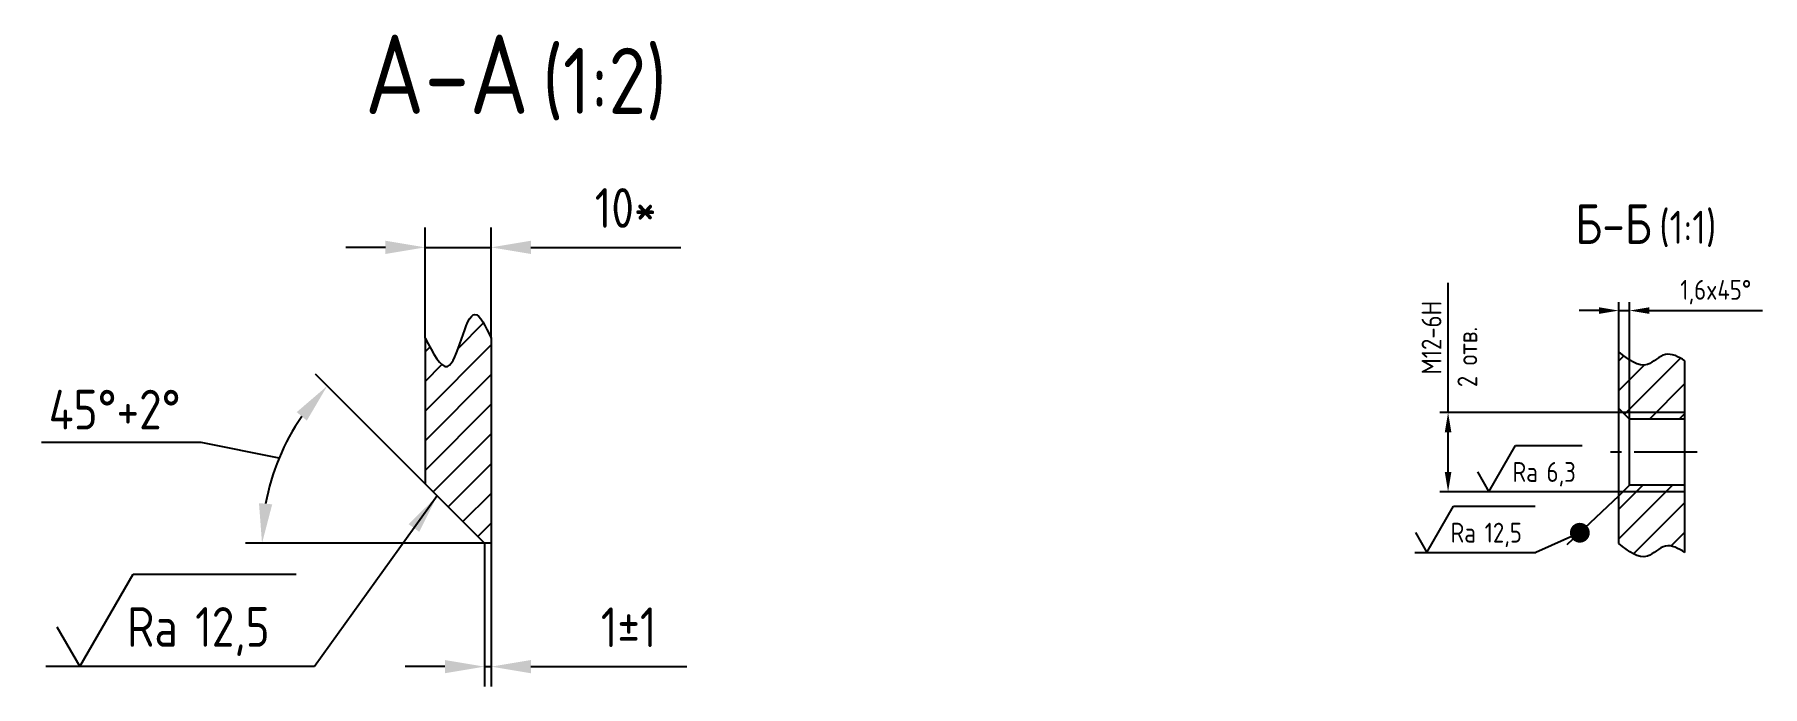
# Model space of a CAD drawing. Header units: millimetres. Extents: x 5171 to 6851, y 693 to 2438.
# Drawn here: x 5498.5 to 5759.8, y 693.5 to 792.1 of the extents above.
import ezdxf
from ezdxf.enums import TextEntityAlignment as Align

# ---------------------------------------------------------------- set-up
doc = ezdxf.new("R2010")
doc.units = ezdxf.units.MM
doc.header["$LTSCALE"] = 0.3
doc.linetypes.add('CENTER', pattern=[50.8, 31.75, -6.35, 6.35, -6.35])
for name, color, linetype in [('Bord', 1, 'Continuous'), ('Cen', 5, 'CENTER'), ('Cont', 6, 'Continuous'), ('Dim', 7, 'Continuous'), ('Hatch', 2, 'Continuous'), ('Text', 3, 'Continuous'), ('Textb', 6, 'Continuous')]:
    doc.layers.add(name, color=color, linetype=linetype)
doc.styles.add('STYIE1', font='romans.shx', dxfattribs={"width": 0.8})
doc.styles.add('Style1', font='romans.shx', dxfattribs={"width": 0.8})
doc.dimstyles.new('Anqular-2', dxfattribs={"dimscale": 2, "dimtxt": 3, "dimasz": 3, "dimexe": 1.25, "dimexo": 0, "dimgap": 1, "dimtad": 2, "dimtoh": 1, "dimdec": 3, "dimtxsty": 'Style1', "dimcen": 2.5, "dimclrt": 3, "dimadec": 0, "dimazin": 0, "dimtfac": 1, "dimtdec": 3, "dimtmove": 1, "dimatfit": 3, "dimfxl": 1, "dimarcsym": 0})
doc.dimstyles.new('Lin', dxfattribs={"dimtxt": 3, "dimasz": 3, "dimexe": 1.25, "dimexo": 0, "dimgap": 1, "dimtad": 1, "dimdec": 3, "dimtxsty": 'Style1', "dimcen": 2.5, "dimclrt": 3, "dimadec": 0, "dimazin": 0, "dimtfac": 1, "dimtdec": 3, "dimtmove": 0, "dimatfit": 3, "dimldrblk": 'DOT', "dimfxl": 1, "dimarcsym": 0})
doc.dimstyles.new('LIN_2', dxfattribs={"dimscale": 2, "dimtxt": 3, "dimasz": 3, "dimexe": 1.5, "dimexo": 0, "dimgap": 1.48, "dimtad": 1, "dimdec": 4, "dimrnd": 1, "dimdsep": 46, "dimtxsty": 'Style1', "dimcen": 0, "dimdle": 2, "dimclrd": 256, "dimclrt": 3, "dimadec": 0, "dimazin": 0, "dimtfac": 0.666667, "dimtdec": 4, "dimtmove": 0, "dimatfit": 3, "dimfxl": 1, "dimtvp": 0.833333, "dimtolj": 1, "dimtzin": 0, "dimarcsym": 0})

# ---------------------------------------------------------------- blocks, each defined once
blk = doc.blocks.new('ZNAK02')
at = {"layer": 'Textb', "style": 'Style1', "width": 0.8}
blk.add_attdef('А-А', text='', height=6, dxfattribs=at).set_placement((13.92, -0.06), align=Align.RIGHT)
blk.add_attdef('SC(1)', (14.94, -0.06), '', height=5, dxfattribs=at)
blk = doc.blocks.new('*D23')
at = {"layer": 'Defpoints', "color": 0, "transparency": 16777216}
for p in [(5557.52, 759.88), (5557.52, 746.13), (5567.52, 746.13)]:
    blk.add_point(p, dxfattribs=at)
at = {"layer": 'Dim', "color": 0, "lineweight": -2, "transparency": 16777216}
for p, q in [((5557.52, 746.13), (5557.52, 762.88)), ((5567.52, 746.13), (5567.52, 762.88))]:
    blk.add_line(p, q, dxfattribs=at)
at = {"layer": 'Dim', "lineweight": -2, "transparency": 16777216}
for p, q in [((5551.52, 759.88), (5545.52, 759.88)), ((5557.52, 759.88), (5567.52, 759.88)), ((5573.52, 759.88), (5596.18, 759.88))]:
    blk.add_line(p, q, dxfattribs=at)
at = {"layer": 'Dim', "transparency": 16777216}
for points in [[(5551.52, 760.88), (5551.52, 758.88), (5557.52, 759.88)], [(5573.52, 760.88), (5573.52, 758.88), (5567.52, 759.88)]]:
    blk.add_solid(points, dxfattribs=at)
at = {"layer": 'Dim', "color": 3, "transparency": 16777216, "insert": (5587.85, 765.84), "char_height": 6, "attachment_point": 5, "style": 'Style1'}
blk.add_mtext('\\A1;10*', dxfattribs=at)
blk = doc.blocks.new('*D24')
at = {"layer": 'Defpoints', "color": 0, "transparency": 16777216}
for p in [(5566.52, 715.12), (5567.52, 715.12), (5567.52, 696.46)]:
    blk.add_point(p, dxfattribs=at)
at = {"layer": 'Dim', "color": 0, "lineweight": -2, "transparency": 16777216}
for p, q in [((5566.52, 715.12), (5566.52, 693.46)), ((5567.52, 715.12), (5567.52, 693.46))]:
    blk.add_line(p, q, dxfattribs=at)
at = {"layer": 'Dim', "lineweight": -2, "transparency": 16777216}
for p, q in [((5560.52, 696.46), (5554.52, 696.46)), ((5566.52, 696.46), (5567.52, 696.46)), ((5573.52, 696.46), (5597.1, 696.46))]:
    blk.add_line(p, q, dxfattribs=at)
at = {"layer": 'Dim', "transparency": 16777216}
for points in [[(5560.52, 697.46), (5560.52, 695.46), (5566.52, 696.46)], [(5573.52, 697.46), (5573.52, 695.46), (5567.52, 696.46)]]:
    blk.add_solid(points, dxfattribs=at)
at = {"layer": 'Dim', "color": 3, "transparency": 16777216, "insert": (5588.31, 702.42), "char_height": 6, "attachment_point": 5, "style": 'Style1'}
blk.add_mtext('\\A1;1%%p1', dxfattribs=at)
blk = doc.blocks.new('*D25')
at = {"layer": 'Defpoints', "color": 0, "transparency": 16777216}
for p in [(5537.37, 731.95), (5557.52, 724.12), (5566.52, 715.12), (5566.52, 715.12), (5567.52, 715.12)]:
    blk.add_point(p, dxfattribs=at)
at = {"layer": 'Dim', "color": 0, "lineweight": -2, "transparency": 16777216}
for p, q in [((5557.52, 724.12), (5540.95, 740.69)), ((5523.66, 730.34), (5499.49, 730.34)), ((5535.43, 728), (5523.66, 730.34)), ((5566.52, 715.12), (5530.36, 715.12))]:
    blk.add_line(p, q, dxfattribs=at)
blk.add_arc((5566.52, 715.12), 33.65, 145.2286, 169.7714, dxfattribs=at)
at = {"layer": 'Dim', "color": 0, "transparency": 16777216}
for points in [[(5538.11, 734.96), (5539.64, 733.68), (5542.72, 738.92)], [(5534.4, 721.01), (5532.4, 721.19), (5532.86, 715.12)]]:
    blk.add_solid(points, dxfattribs=at)
at = {"layer": 'Dim', "color": 3, "transparency": 16777216, "insert": (5510.57, 735.34), "char_height": 6, "attachment_point": 5, "style": 'Style1'}
blk.add_mtext('\\A1;45°+2%%d', dxfattribs=at)
blk = doc.blocks.new('sherISO_01')
at = {"layer": 'Text'}
blk.add_line((4.04, 7), (16.36, 7), dxfattribs=at)
blk.add_lwpolyline([(-1.73, 3), (0, 0), (4.04, 7)], dxfattribs=at)
at = {"layer": 'Text', "style": 'Style1', "width": 0.8}
blk.add_text('Ra', height=3, dxfattribs=at).set_placement((3.58, 1.5))
blk.add_attdef('12,5', (8.73, 1.5), '', height=3, dxfattribs=at)
blk = doc.blocks.new('*D41')
at = {"layer": 'Defpoints', "color": 0, "transparency": 16777216}
for p in [(5738.07, 750.32), (5738.07, 744.05), (5739.67, 733.91)]:
    blk.add_point(p, dxfattribs=at)
at = {"layer": 'Dim', "color": 0, "lineweight": -2, "transparency": 16777216}
for p, q in [((5735.07, 750.32), (5732.07, 750.32)), ((5738.07, 744.05), (5738.07, 751.57)), ((5738.07, 750.32), (5739.67, 750.32)), ((5739.67, 733.91), (5739.67, 751.57)), ((5742.67, 750.32), (5759.79, 750.32))]:
    blk.add_line(p, q, dxfattribs=at)
at = {"layer": 'Dim', "color": 0, "transparency": 16777216}
for points in [[(5735.07, 750.82), (5735.07, 749.82), (5738.07, 750.32)], [(5742.67, 750.82), (5742.67, 749.82), (5739.67, 750.32)]]:
    blk.add_solid(points, dxfattribs=at)
at = {"layer": 'Dim', "color": 3, "transparency": 16777216, "insert": (5752.73, 753.11), "char_height": 3, "attachment_point": 5, "style": 'Style1'}
blk.add_mtext('1,6x45%%d', dxfattribs=at)
blk = doc.blocks.new('_Dot')
at = {"color": 0, "linetype": 'ByBlock', "lineweight": -2}
blk.add_line((-0.5, 0), (-1, 0), dxfattribs=at)
at = {"color": 0, "linetype": 'ByBlock', "const_width": 0.5}
blk.add_lwpolyline([(-0.25, 0, 1), (0.25, 0, 1)], format="xyb", close=True, dxfattribs=at)
blk = doc.blocks.new('ZNAK01')
at = {"layer": 'Textb', "style": 'Style1', "width": 0.8}
blk.add_attdef('А', text='', height=6, dxfattribs=at).set_placement((3.95, -0.02), align=Align.RIGHT)
blk.add_attdef('SC(1)', (5.07, -0.02), '', height=5, dxfattribs=at)
blk = doc.blocks.new('*D42')
at = {"layer": 'Defpoints', "color": 0, "transparency": 16777216}
for p in [(5712.24, 734.91), (5738.67, 734.91), (5738.67, 722.91)]:
    blk.add_point(p, dxfattribs=at)
at = {"layer": 'Dim', "color": 0, "lineweight": -2, "transparency": 16777216}
for p, q in [((5712.24, 734.91), (5712.24, 754.54)), ((5738.67, 734.91), (5710.99, 734.91)), ((5712.24, 725.91), (5712.24, 731.91)), ((5738.67, 722.91), (5710.99, 722.91))]:
    blk.add_line(p, q, dxfattribs=at)
at = {"layer": 'Dim', "color": 0, "transparency": 16777216}
for points in [[(5711.74, 731.91), (5712.74, 731.91), (5712.24, 734.91)], [(5711.74, 725.91), (5712.74, 725.91), (5712.24, 722.91)]]:
    blk.add_solid(points, dxfattribs=at)
at = {"layer": 'Dim', "color": 3, "transparency": 16777216, "insert": (5709.74, 746.22), "char_height": 3, "attachment_point": 5, "rotation": 90, "style": 'Style1'}
blk.add_mtext('М12-6Н', dxfattribs=at)
blk = doc.blocks.new('sherISO_03')
at = {"layer": 'Text'}
blk.add_line((4.04, 7), (14.12, 7), dxfattribs=at)
blk.add_lwpolyline([(-1.73, 3), (0, 0), (4.04, 7)], dxfattribs=at)
at = {"layer": 'Text', "style": 'Style1', "width": 0.8}
blk.add_text('Ra', height=3, dxfattribs=at).set_placement((3.58, 1.5))
blk.add_attdef('6,3', (8.73, 1.5), '', height=3, dxfattribs=at)

msp = doc.modelspace()

# ---------------------------------------------------------------- hatches: boundary and pattern name
at = {"layer": 'Hatch'}
h = msp.add_hatch(dxfattribs=at)
h.set_pattern_fill('ANSI31', color=256)
edge = h.paths.add_edge_path()
edge.add_spline(control_points=[(5567.51864, 746.13275), (5566.6637, 747.93029), (5564.06582, 753.39242), (5561.88728, 737.85663), (5558.7203, 743.85627), (5557.51864, 746.13275)], knot_values=[0, 0, 0, 0, 4.36161149, 13.253474431, 18.690281788, 18.690281788, 18.690281788, 18.690281788], degree=3, periodic=0)
edge.add_line((5557.51864, 746.13275), (5557.51864, 724.12445))
edge.add_line((5557.51864, 724.12445), (5566.51864, 715.12445))
edge.add_line((5566.51864, 715.12445), (5567.51864, 715.12445))
edge.add_line((5567.51864, 715.12445), (5567.51864, 746.13275))
h = msp.add_hatch(dxfattribs=at)
h.set_pattern_fill('ANSI31', color=256, style=0)
h.set_pattern_definition([(45, (-52.5022, 3.5537), (-2.245064, 2.245064), [])])
edge = h.paths.add_edge_path()
edge.add_spline(control_points=[(5748.07308, 742.73231), (5747.06512, 743.30902), (5745.04444, 744.46516), (5741.987, 740.94375), (5739.54414, 742.88515), (5738.07308, 744.05423)], knot_values=[0, 0, 0, 0, 3.100920161, 6.216493581, 10.932669163, 10.932669163, 10.932669163, 10.932669163], degree=3, periodic=0)
edge.add_line((5738.07308, 744.05423), (5738.07308, 735.50654))
edge.add_line((5738.07308, 735.50654), (5738.67308, 734.90654))
edge.add_line((5738.67308, 734.90654), (5748.07308, 734.90654))
edge.add_line((5748.07308, 734.90654), (5748.07308, 742.73231))
h.paths.add_polyline_path([(5748.07308, 734.90654), (5738.67308, 734.90654), (5739.67308, 733.90654), (5748.07308, 733.90654)])
h.paths.add_polyline_path([(5748.07308, 723.90654), (5739.67308, 723.90654), (5738.67308, 722.90654), (5748.07308, 722.90654)])
edge = h.paths.add_edge_path()
edge.add_line((5748.07308, 722.90654), (5738.67308, 722.90654))
edge.add_line((5738.67308, 722.90654), (5738.07308, 722.30654))
edge.add_line((5738.07308, 722.30654), (5738.07308, 715.06891))
edge.add_spline(control_points=[(5738.07308, 715.06891), (5739.54414, 713.89983), (5741.987, 711.95843), (5745.04444, 715.47984), (5747.06512, 714.3237), (5748.07308, 713.74699)], knot_values=[0, 0, 0, 0, 4.716175583, 7.831749003, 10.932669163, 10.932669163, 10.932669163, 10.932669163], degree=3, periodic=0)
edge.add_line((5748.07308, 713.74699), (5748.07308, 722.90654))

# ---------------------------------------------------------------- linework, layer by layer
at = {"layer": 'Bord'}
for p, q in [((5748.07308, 734.90654), (5738.67308, 734.90654)), ((5748.07308, 722.90654), (5738.67308, 722.90654))]:
    msp.add_line(p, q, dxfattribs=at)
for points, knots in [([(5557.51864, 746.13275), (5558.7203, 743.85627), (5561.88728, 737.85663), (5564.06582, 753.39242), (5566.6637, 747.93029), (5567.51864, 746.13275)], [0, 0, 0, 0, 5.436807357, 14.328670298, 18.690281788, 18.690281788, 18.690281788, 18.690281788]), ([(5748.07308, 742.73231), (5747.06512, 743.30902), (5745.04444, 744.46516), (5741.987, 740.94375), (5739.54414, 742.88515), (5738.07308, 744.05423)], [0, 0, 0, 0, 3.100920161, 6.216493581, 10.932669163, 10.932669163, 10.932669163, 10.932669163]), ([(5748.07308, 713.74699), (5747.06512, 714.3237), (5745.04444, 715.47984), (5741.987, 711.95843), (5739.54414, 713.89983), (5738.07308, 715.06891)], [0, 0, 0, 0, 3.100920161, 6.216493581, 10.932669163, 10.932669163, 10.932669163, 10.932669163])]:
    msp.add_open_spline(points, degree=3, knots=knots, dxfattribs=at)
at = {"layer": 'Cen'}
msp.add_line((5749.89719, 728.90654), (5736.82402, 728.90654), dxfattribs=at)
at = {"layer": 'Cont'}
for p, q in [((5557.51864, 746.13275), (5557.51864, 724.12445)), ((5567.51864, 746.13275), (5567.51864, 715.12445)), ((5738.07308, 715.06891), (5738.07308, 744.05423)), ((5748.07308, 713.74699), (5748.07308, 742.73231)), ((5739.67308, 733.90654), (5738.07308, 735.50654)), ((5748.07308, 733.90654), (5739.67308, 733.90654)), ((5739.67308, 723.90654), (5739.67308, 733.90654)), ((5566.51864, 715.12445), (5557.51864, 724.12445)), ((5739.67308, 723.90654), (5738.07308, 722.30654)), ((5748.07308, 723.90654), (5739.67308, 723.90654)), ((5567.51864, 715.12445), (5566.51864, 715.12445))]:
    msp.add_line(p, q, dxfattribs=at)
at = {"layer": 'Dim'}
for p, q in [((5738.07308, 722.30654), (5730.21428, 714.86614)), ((5707.21866, 713.72956), (5725.50043, 713.72956)), ((5540.77224, 696.46467), (5500.18293, 696.46467))]:
    msp.add_line(p, q, dxfattribs=at)

# ---------------------------------------------------------------- block references
at = {"layer": 'Dim', "xscale": 2, "yscale": 2, "zscale": 2}
for name, p, values in [('ZNAK02', (5545.38606, 780.18899), {'А-А': 'А-А', 'SC(1)': '(1:2)'}), ('sherISO_01', (5505.29017, 696.46467), {'12,5': '12,5'})]:
    msp.add_blockref(name, p, dxfattribs=at).add_auto_attribs(values)
at = {"layer": 'Dim'}
for name, p, values in [('ZNAK01', (5739.11112, 760.43427), {'А': 'Б-Б', 'SC(1)': '(1:1)'}), ('sherISO_03', (5718.4078, 722.90654), {'6,3': '6,3'}), ('sherISO_01', (5709.04218, 713.72956), {'12,5': '12,5'})]:
    msp.add_blockref(name, p, dxfattribs=at).add_auto_attribs(values)

# ---------------------------------------------------------------- texts
at = {"layer": 'Text', "style": 'STYIE1', "width": 0.8}
msp.add_text('2 отв.', height=3, rotation=90, dxfattribs=at).set_placement((5716.66085, 738.74061))

# ---------------------------------------------------------------- dimensions: what is measured, and where the dimension line sits
at = {"layer": 'Dim'}
dim = msp.add_linear_dim(base=(5557.51864, 759.87748), p1=(5567.51864, 746.13275), p2=(5557.51864, 746.13275), text='<>*', dimstyle='LIN_2', dxfattribs=at)
dim.commit()
dim.dimension.update_dxf_attribs({"geometry": '*D23', "text_midpoint": (5587.85007, 759.87748), "dimtype": 160})
for base, p1, p2, angle, text, picture, middle in [((5712.23887, 734.90654), (5738.67308, 722.90654), (5738.67308, 734.90654), 90, 'М<>-6Н', '*D42', (5712.23887, 746.22083)), ((5738.07308, 750.32401), (5739.67308, 733.90654), (5738.07308, 744.05423), 180, '<>x45%%d', '*D41', (5752.73022, 750.32401))]:
    dim = msp.add_linear_dim(base=base, p1=p1, p2=p2, angle=angle, text=text, dimstyle='Lin', dxfattribs=at)
    dim.commit()
    dim.dimension.update_dxf_attribs({"geometry": picture, "text_midpoint": middle, "dimtype": 160})
dim = msp.add_angular_dim_2l(base=(5537.37368, 731.9513), line1=((5566.51864, 715.12445), (5557.51864, 724.12445)), line2=((5567.51864, 715.12445), (5566.51864, 715.12445)), text='<>+2%%d', dimstyle='Anqular-2', override={"dimtfac": 0.666667, "dimtdec": 4, "dimtolj": 1, "dimtzin": 0}, dxfattribs=at)
dim.commit()
dim.dimension.update_dxf_attribs({"geometry": '*D25', "text_midpoint": (5510.57153, 735.34424)})
dim = msp.add_linear_dim(base=(5567.51864, 696.46467), p1=(5566.51864, 715.12445), p2=(5567.51864, 715.12445), text='<>%%p1', dimstyle='LIN_2', dxfattribs=at)
dim.commit()
dim.dimension.update_dxf_attribs({"geometry": '*D24', "text_midpoint": (5588.30721, 702.42467)})

# ---------------------------------------------------------------- leaders
for points, dimstyle in [([(5559.34931, 722.29378), (5540.77224, 696.46467)], 'Anqular-2'), ([(5732.16743, 716.71531), (5725.50043, 713.72956)], 'Lin')]:
    msp.add_leader(points, dimstyle=dimstyle, dxfattribs=at)

doc.saveas('drawing.dxf')
